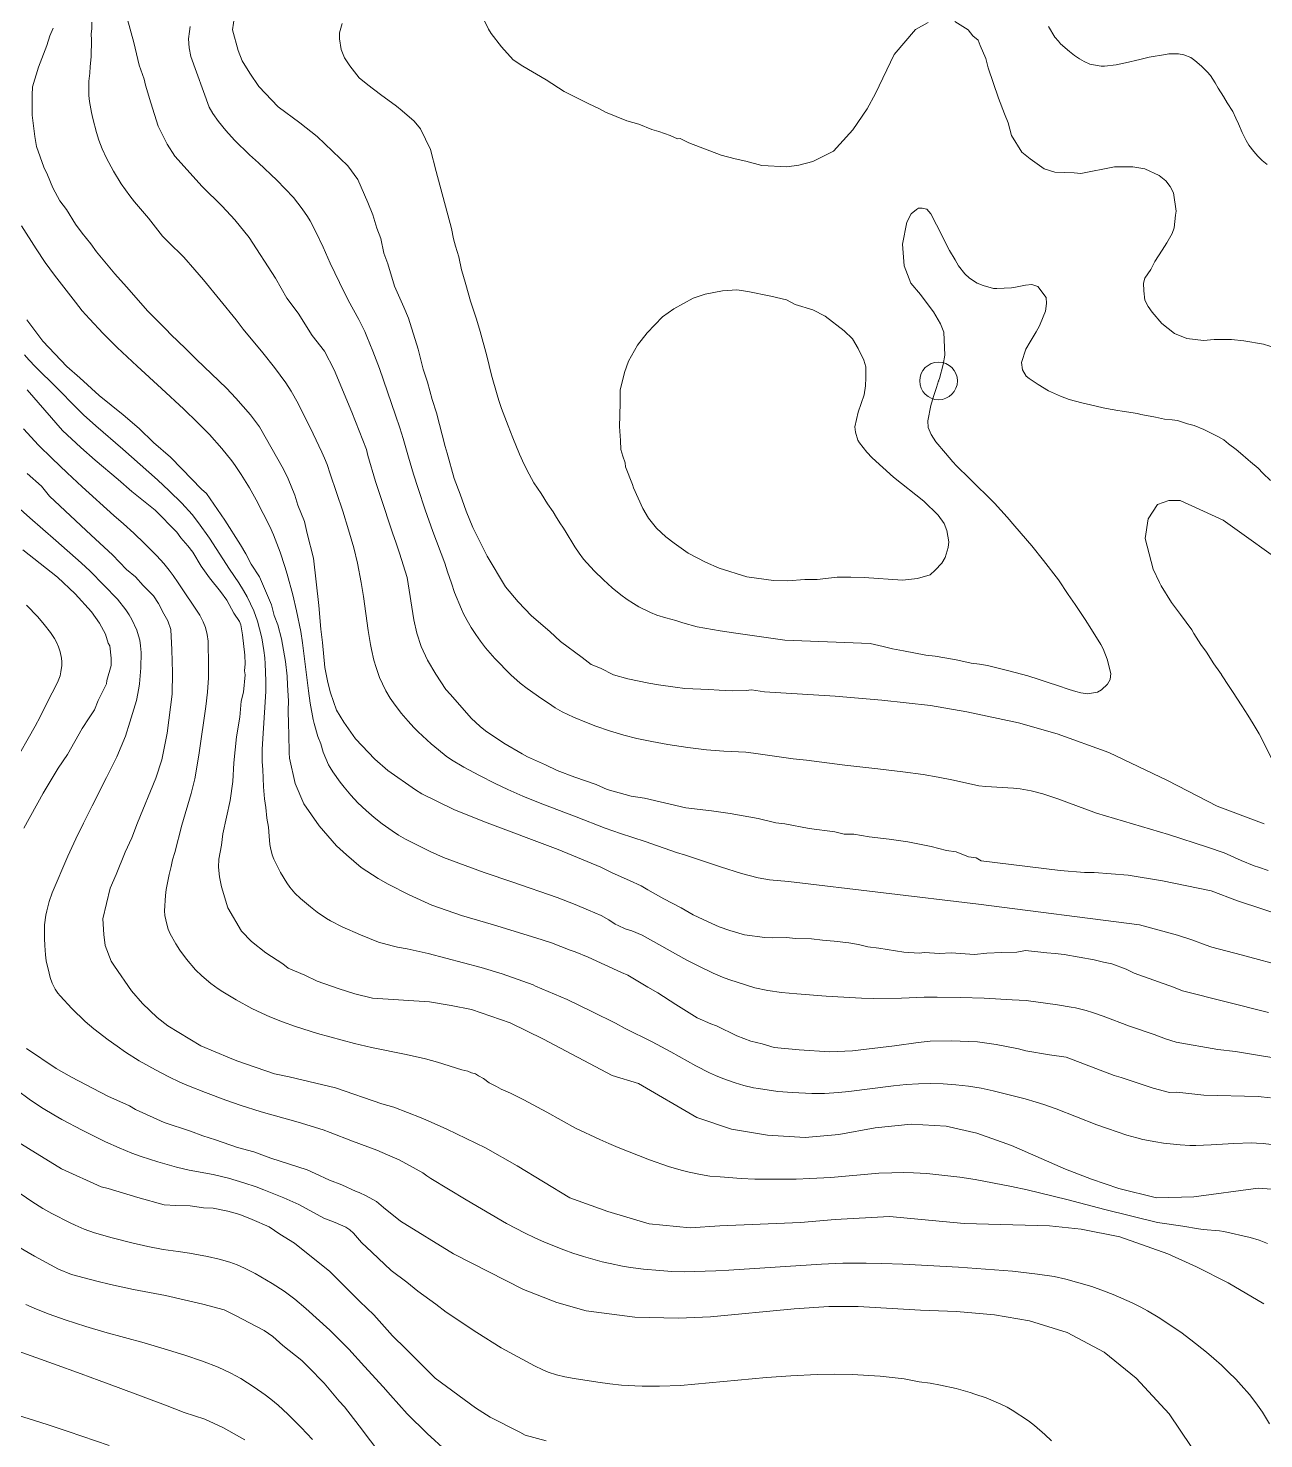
# Model space of a CAD drawing. Header units: metres. Extents: x 548946 to 557077, y 1838800 to 1845419.
# Drawn here: x 552560 to 553019, y 1842177 to 1842701 of the extents above; entities that cross this region are included whole.
import ezdxf

# ---------------------------------------------------------------- set-up
doc = ezdxf.new("R2010")
doc.units = ezdxf.units.M
doc.header["$LTSCALE"] = 28
doc.header["$PDMODE"] = 32
doc.header["$PDSIZE"] = 14
doc.layers.add('1', color=7, linetype='Continuous', lineweight=13)
doc.layers.add('2', color=7, linetype='Continuous', lineweight=13)

msp = doc.modelspace()

# ---------------------------------------------------------------- linework, layer by layer
at = {"layer": '1'}
for points in [[(552597.75, 1842638.5), (552594.59, 1842642.9), (552591.65, 1842647.63), (552589.1, 1842652.46), (552587.53, 1842655.96), (552586.29, 1842659.22), (552585.37, 1842662.03), (552583.99, 1842667.29), (552583.53, 1842669.49), (552582.84, 1842673.52), (552582.57, 1842675.81), (552582.49, 1842677.19), (552582.58, 1842681.15), (552582.95, 1842684.13), (552583.08, 1842686.59), (552583.42, 1842690.14), (552583.49, 1842696.4), (552583.44, 1842698.6), (552583.63, 1842700.61), (552583.64, 1842702.57), (552583.69, 1842702.96)], [(552596.95, 1842704.04), (552599.2, 1842695.41), (552601.18, 1842687), (552603.04, 1842681.87), (552603.55, 1842679.64), (552605.58, 1842673.02), (552608.34, 1842664.44), (552611.65, 1842657.7), (552614.45, 1842653.2), (552624.64, 1842641.91), (552632.08, 1842634.63), (552636.72, 1842629.57), (552642.04, 1842623.07), (552651.9, 1842607.93), (552656.05, 1842600.53), (552660.25, 1842594.92), (552665.52, 1842586.63), (552670, 1842580.79), (552673.59, 1842573.83), (552680.22, 1842558.07), (552685.62, 1842544.21), (552686.13, 1842541.98), (552689, 1842532.4), (552690.92, 1842526.77), (552695.26, 1842513.29), (552696.72, 1842509.4), (552697.9, 1842505.72), (552700.72, 1842496.64), (552703.28, 1842480.93), (552704.36, 1842475.97), (552705.93, 1842471.07), (552708.29, 1842466), (552711.43, 1842460.77), (552715.13, 1842455.1), (552716.86, 1842453.26), (552724.48, 1842444.48), (552727.89, 1842441.31), (552729.84, 1842439.76), (552736.72, 1842435.21)], [(552676.58, 1842702.53), (552675.58, 1842699.02), (552675.63, 1842696.83), (552676.28, 1842692.91), (552677.54, 1842689.76), (552679.48, 1842686.79), (552682.97, 1842682.4), (552686.18, 1842679.68), (552690.88, 1842676.12), (552696.76, 1842671.81), (552698.95, 1842670.06), (552703.39, 1842666.18), (552705.7, 1842663.45), (552709.38, 1842655.69), (552711.51, 1842647.55), (552717.23, 1842626.35), (552717.96, 1842622.54), (552718.67, 1842619.83), (552719.93, 1842615.78), (552720.98, 1842611.01), (552721.47, 1842609.37), (552722.51, 1842605.5), (552724.3, 1842599.42), (552726.47, 1842592.68), (552727.89, 1842588.15), (552730.33, 1842579.05), (552732.14, 1842571.88), (552734.18, 1842564.53), (552734.82, 1842562.4), (552735.86, 1842559.43), (552738.29, 1842553.02), (552739.99, 1842548.63), (552742.49, 1842542.53), (552744.23, 1842538.63), (552746.04, 1842535.05), (552747.8, 1842531.86), (552750.55, 1842527.88), (552752.88, 1842524.06), (552755.02, 1842521.11), (552756.25, 1842519.05), (552757.73, 1842516.63), (552758.56, 1842515.43), (552759.42, 1842514.03), (552763.02, 1842508.08), (552764.63, 1842505.72), (552766.21, 1842503.56), (552770.16, 1842499.2), (552773.69, 1842495.79), (552776.95, 1842492.92), (552780.11, 1842490.32), (552782.46, 1842488.56), (552784.8, 1842487), (552786.84, 1842485.8), (552791.18, 1842483.65), (552793.52, 1842482.75), (552796.84, 1842481.71), (552800.6, 1842480.68), (552803.21, 1842479.82), (552808.47, 1842478.42), (552817.04, 1842476.88), (552821.99, 1842476.14), (552841.05, 1842473.41), (552872.68, 1842472.21), (552877.5, 1842471.06), (552880.98, 1842470.26), (552885.17, 1842469.44), (552893.43, 1842467.9), (552896.87, 1842467.49), (552903.29, 1842466.33), (552905.32, 1842465.96), (552910.23, 1842464.93), (552913.28, 1842464.48), (552916.32, 1842464.03), (552924.23, 1842462.04), (552931.33, 1842460.16), (552935.48, 1842458.84), (552938.9, 1842457.73), (552942.32, 1842456.63), (552946.68, 1842455.13), (552949.07, 1842454.31), (552951.02, 1842453.83), (552953.45, 1842453.51), (552957.17, 1842454.13), (552958.68, 1842454.91), (552960.93, 1842457.06), (552961.82, 1842458.86), (552962.07, 1842460.98), (552960.76, 1842466.32), (552959.22, 1842470.24), (552958.34, 1842471.83), (552954.9, 1842477.43), (552952.59, 1842481.05), (552948.85, 1842486.71), (552946.23, 1842490.4), (552942.62, 1842495.78), (552937.1, 1842503.03), (552932.8, 1842508.42)], [(552727.98, 1842706.44), (552730.96, 1842700.43), (552731.91, 1842698.76), (552735.78, 1842693.86), (552740.14, 1842689.03), (552743.72, 1842686.64), (552752.43, 1842681.54), (552759.02, 1842677.21), (552768.18, 1842672.67), (552772.2, 1842670.84), (552774.38, 1842669.57), (552782.37, 1842666.42), (552786.83, 1842665.15), (552791.63, 1842663.16), (552794.25, 1842662.44), (552798.5, 1842660.89), (552801.18, 1842659.68), (552802.18, 1842659.79), (552805.42, 1842658.13), (552817.37, 1842653.65), (552822.61, 1842652.22), (552826.52, 1842651.4), (552832.54, 1842649.8), (552841.75, 1842649.33), (552846.26, 1842649.84), (552851.44, 1842651.2), (552859.12, 1842655.13), (552865.08, 1842661.69)], [(552865.08, 1842661.69), (552866.34, 1842663.07), (552871.56, 1842670.78), (552874.72, 1842676.48), (552881.7, 1842691), (552889.53, 1842700.28), (552894.31, 1842702.86)], [(552904.18, 1842703.23), (552909.1, 1842700.23), (552910.89, 1842697.89), (552912.85, 1842696.34), (552913.58, 1842694.39), (552915.66, 1842689.55), (552916.56, 1842686.09), (552920.39, 1842674.84), (552922.58, 1842669), (552923.99, 1842665.6), (552925.28, 1842660.92), (552929.04, 1842654.74), (552932.11, 1842652.3), (552937.37, 1842648.58), (552941.33, 1842647.26), (552948.47, 1842647.06), (552951.03, 1842646.84), (552963.46, 1842649.28), (552970.32, 1842649.3), (552974.72, 1842648.54), (552980.08, 1842646.1), (552982.6, 1842644.1), (552984.11, 1842641.99), (552985.4, 1842639.6), (552986.43, 1842632.85), (552986.1, 1842631.29), (552985.61, 1842626.66), (552984.84, 1842624.54), (552982.95, 1842621.02), (552981.24, 1842618.29), (552978.41, 1842614.15), (552976.97, 1842611.19), (552974.8, 1842607.89), (552974.25, 1842606.05), (552974.32, 1842603.26), (552974.72, 1842599.75), (552976.01, 1842597.36), (552977.52, 1842595.25), (552981.05, 1842591.08), (552985.8, 1842587.3), (552990.32, 1842585.53), (552996.51, 1842584.72), (553000.52, 1842585.17), (553006.88, 1842585.14), (553011.51, 1842584.65), (553018.76, 1842583.45), (553023.51, 1842581.96)], [(552569.26, 1842700.77), (552568.06, 1842697.99), (552566.96, 1842694.31), (552563.81, 1842686.33), (552561.6, 1842678.96), (552561.44, 1842675.89), (552561.52, 1842668.53), (552562.44, 1842660.51), (552563.12, 1842656.77), (552565.77, 1842649.2), (552567.12, 1842646.31), (552569.2, 1842641.46), (552571.78, 1842636.67), (552574.18, 1842633.39), (552577.6, 1842627.94), (552580.01, 1842624.66), (552583.26, 1842620.71), (552585.39, 1842617.65), (552592.16, 1842609.53), (552596.53, 1842604.7), (552604.42, 1842595.69), (552611.3, 1842588.86), (552613.03, 1842587.02), (552618.46, 1842581.8), (552622.48, 1842577.69), (552633.62, 1842567.02), (552637.08, 1842563.35), (552642.62, 1842557.12), (552645.93, 1842552.67), (552654.85, 1842536.92), (552656.53, 1842533.31), (552659, 1842527.24), (552660.19, 1842523.56), (552662.66, 1842517.49), (552663.68, 1842513.03), (552665.99, 1842503.9), (552668, 1842486.34), (552668.76, 1842477.53), (552669.33, 1842472.52), (552670.14, 1842463.21), (552671.27, 1842457.75), (552672.24, 1842453.79), (552674.49, 1842447.45), (552677.29, 1842442.94), (552681.55, 1842436.82), (552688.76, 1842429.26), (552693.57, 1842424.98), (552703.8, 1842417.77), (552706.26, 1842416.27), (552718.1, 1842410.51), (552729.54, 1842405.98), (552756.9, 1842395.64), (552772.64, 1842389.06), (552776.94, 1842387.01), (552783.36, 1842384.19), (552787.66, 1842382.14), (552790.12, 1842380.64), (552796.1, 1842377.26), (552802.58, 1842373.94), (552806.93, 1842371.39), (552812.57, 1842368.73), (552816.59, 1842366.9), (552820.56, 1842365.58), (552826.08, 1842363.92), (552833.56, 1842363), (552836.62, 1842362.84), (552841.7, 1842362.91), (552845.04, 1842362.53), (552850.9, 1842362.44), (552855.02, 1842361.9), (552859.37, 1842361.63), (552864.78, 1842360.98), (552868.41, 1842360.38), (552871.81, 1842359.5), (552875.94, 1842358.96), (552885.26, 1842357.48), (552890.89, 1842357.11), (552892.9, 1842357.34), (552898.53, 1842356.97), (552902.82, 1842357.2), (552911.52, 1842356.68), (552916.04, 1842357.19), (552921.61, 1842357.32), (552927.19, 1842357.45), (552930.42, 1842358.08), (552938.39, 1842357.21), (552941.46, 1842357.05), (552944.81, 1842356.67), (552955.97, 1842354.65), (552959.37, 1842353.77), (552962.49, 1842353.11), (552967.8, 1842351.17), (552970.76, 1842349.73), (552985.33, 1842344.54), (552988.79, 1842343.16)], [(552724.52, 1842478.14), (552722.99, 1842480.74), (552721.57, 1842483.47), (552720.89, 1842484.95), (552718.39, 1842491.14), (552717.29, 1842494.6), (552715.74, 1842498.77), (552714.71, 1842501.98), (552710.31, 1842513.75), (552707.42, 1842521.9), (552704.79, 1842529.72), (552703.09, 1842535.05), (552701.22, 1842541.36), (552699.29, 1842548.3), (552698.08, 1842552.26), (552696.48, 1842557.06), (552690.43, 1842574.31), (552688.04, 1842580.73), (552685.81, 1842586.22), (552684.99, 1842588.04), (552682.76, 1842592.52), (552678.91, 1842599.74), (552675.62, 1842606.24), (552672.13, 1842613.44), (552669.52, 1842619.43), (552666.99, 1842624.84), (552664.71, 1842629.21), (552663.8, 1842630.79), (552661.75, 1842633.72), (552660.21, 1842635.77), (552658.49, 1842637.88), (552652.37, 1842644.35), (552645.49, 1842650.79), (552642.26, 1842653.7), (552636.6, 1842659.24), (552633.4, 1842662.73), (552630.69, 1842666.1), (552628.62, 1842669.05), (552627.22, 1842671.48), (552620.41, 1842690.21), (552619.83, 1842693.54), (552619.56, 1842696.8), (552619.94, 1842699.54), (552620.22, 1842701.47)], [(552938.92, 1842701.45), (552941.28, 1842697.43), (552942.64, 1842695.99), (552943.46, 1842694.98), (552946.77, 1842692.17), (552948.64, 1842690.68), (552950.48, 1842689.4), (552952.19, 1842688.4), (552954.3, 1842687.44), (552958.48, 1842686.62), (552959.77, 1842686.67), (552964.11, 1842687.17), (552967.52, 1842687.86), (552972.86, 1842689.17), (552976.36, 1842689.96), (552982.42, 1842691.06), (552983.69, 1842691.3), (552987.2, 1842691.2), (552989.23, 1842690.84), (552991.84, 1842689.84), (552993.36, 1842688.82), (552995.79, 1842686.7), (552997.84, 1842684.54), (552999.09, 1842683.19), (553000.9, 1842680.5), (553002.02, 1842678.53), (553003.98, 1842675.36), (553005.34, 1842673.02), (553007.41, 1842669.77), (553008.58, 1842667.41), (553009.53, 1842665.22), (553010.9, 1842661.99), (553012.33, 1842659.06), (553013.32, 1842657.37), (553015.19, 1842654.99), (553016.68, 1842653.27), (553018.38, 1842651.57), (553020.13, 1842650.17)], [(553027.96, 1842351.75), (553010.53, 1842356.53), (552999.66, 1842359.32), (552997.09, 1842360.21), (552992.56, 1842361.97), (552986.93, 1842363.82), (552972.82, 1842367.7), (552913, 1842375.36), (552842.4, 1842383.71), (552835.29, 1842384.39), (552831.1, 1842385.12), (552824.97, 1842386.73), (552817.11, 1842389.17), (552811.15, 1842391.24), (552808.2, 1842392.15), (552804.14, 1842393.55), (552800.76, 1842394.58), (552789.16, 1842398.67), (552780.03, 1842401.56), (552774.29, 1842403.54), (552763.48, 1842407.79), (552750.18, 1842412.83), (552743.71, 1842415.51), (552738.21, 1842417.93), (552733.43, 1842420.2), (552727.57, 1842423.12), (552721.79, 1842426.19), (552717.21, 1842428.98), (552715.26, 1842430.37), (552712.41, 1842432.62), (552709.64, 1842434.93), (552704.87, 1842439.34), (552703.18, 1842441), (552701.1, 1842443.28), (552698.53, 1842446.29), (552695.68, 1842450.14), (552694.49, 1842451.9), (552692.89, 1842454.63), (552691.55, 1842457.21), (552690.55, 1842459.52), (552689.2, 1842463.27), (552688.42, 1842465.98), (552687.48, 1842469.98), (552687.14, 1842471.8), (552686.3, 1842477.07), (552684.55, 1842489.67), (552683.7, 1842494.87), (552682.27, 1842502.04), (552680.94, 1842507.7), (552679.01, 1842514.43), (552676.92, 1842521.29), (552672.22, 1842535.25), (552671.01, 1842538.67), (552670.07, 1842541.02), (552669.08, 1842543.32), (552665.91, 1842550.02), (552660.26, 1842561.32), (552657.73, 1842565.87), (552655.71, 1842569.02), (552651.49, 1842574.76), (552647.14, 1842580.23), (552639.88, 1842588.98), (552637.21, 1842592.44), (552625.12, 1842607.29), (552621.9, 1842611.06), (552617.81, 1842615.66), (552611.96, 1842621.35), (552609.91, 1842623.52), (552604.65, 1842630.23), (552599.48, 1842636.31), (552597.75, 1842638.5)], [(552898.13, 1842569.72), (552898.43, 1842570.65), (552899.84, 1842575.8), (552900.44, 1842579.26), (552900.06, 1842587.8), (552898.8, 1842590.95), (552896.29, 1842595.45), (552892.42, 1842600.5), (552891.37, 1842601.87), (552887.89, 1842606.07), (552885.39, 1842612.5), (552884.7, 1842620.55), (552886.35, 1842628.73), (552888.01, 1842631.87), (552889.94, 1842633.37), (552890.62, 1842633.92), (552892, 1842633.92), (552893.79, 1842633.51), (552895.31, 1842631.87), (552897.38, 1842627.78), (552902.17, 1842618.18), (552904.26, 1842614.73), (552905.52, 1842612.48), (552907.85, 1842609.55), (552909.63, 1842607.96), (552912.44, 1842606.08), (552914.74, 1842605.15), (552918.55, 1842604.09), (552919.76, 1842604.03), (552925.21, 1842604.35), (552926.68, 1842604.62), (552930.48, 1842605.35), (552932.76, 1842605.51), (552935.04, 1842604.78), (552938.1, 1842600.74), (552938.26, 1842598.46), (552937.79, 1842595.61), (552937.03, 1842593.53), (552935.61, 1842590.17), (552934.37, 1842587.94), (552932.2, 1842584.29), (552930.52, 1842581.51), (552928.98, 1842576.64), (552929.3, 1842573.88), (552930.66, 1842571.55), (552931.76, 1842570.67), (552935.12, 1842568.36), (552938.98, 1842566.01), (552943.39, 1842564.12), (552946.63, 1842562.8), (552951.36, 1842561.54), (552954.54, 1842560.81), (552959.25, 1842559.75), (552960.48, 1842559.49), (552964.75, 1842558.78), (552966.29, 1842558.46), (552972.07, 1842557.62), (552973.21, 1842557.26), (552976.67, 1842556.65), (552978.71, 1842556.29), (552980.97, 1842555.75), (552982.08, 1842555.58), (552984.91, 1842555.3), (552986.84, 1842555.02), (552990.56, 1842553.85), (552993.04, 1842553.14), (552996.7, 1842551.66), (552998.92, 1842550.62), (553002.1, 1842548.99), (553004.03, 1842547.81), (553005.78, 1842546.41), (553008.72, 1842544.26), (553010.28, 1842542.84), (553013.16, 1842540.37), (553014.04, 1842539.68), (553016.81, 1842537.3), (553018.61, 1842535.51), (553021.42, 1842532.74)], [(552780.14, 1842544.25), (552780.01, 1842547.54), (552779.66, 1842552.83), (552779.7, 1842556.9), (552779.91, 1842561.76), (552779.9, 1842566.33), (552781.44, 1842572.86), (552782.98, 1842577.1), (552786.36, 1842583.08), (552789.92, 1842587.55), (552795.59, 1842593.53), (552799.81, 1842596.56), (552806.99, 1842600.43), (552811.39, 1842601.95), (552817.86, 1842603.2), (552823.15, 1842603.55), (552827.28, 1842603), (552835.87, 1842601.19), (552841.62, 1842599.82), (552844.86, 1842598.15), (552851.44, 1842596.11), (552856.02, 1842593.84), (552863.01, 1842588.29), (552866.14, 1842585.35), (552868.33, 1842581.78), (552870.35, 1842577.44), (552871.14, 1842574.99), (552871.1, 1842570.92), (552870.94, 1842567.85), (552870.56, 1842564.51), (552868.24, 1842558.14), (552867.09, 1842552.68), (552867.32, 1842550.67), (552868.16, 1842547.72), (552868.78, 1842546.77), (552871.47, 1842543.27), (552873.48, 1842541.21), (552881.42, 1842533.99), (552892.6, 1842525.11), (552898.03, 1842519.88), (552900.16, 1842516.82), (552901.22, 1842514.15), (552901.96, 1842509.92), (552901.69, 1842507.85), (552900.59, 1842504.17), (552899.31, 1842501.99), (552896.81, 1842499.42), (552894.98, 1842497.68), (552890.3, 1842496.38), (552884.78, 1842495.75), (552870.45, 1842496.65), (552865.6, 1842496.86), (552860.52, 1842496.79), (552853, 1842495.93), (552848.43, 1842495.91), (552842.13, 1842495.44), (552836.78, 1842495.59), (552826.96, 1842497.01), (552816.69, 1842500.16), (552811.61, 1842502.37), (552805.13, 1842505.69), (552799.88, 1842509.41), (552796.8, 1842511.86), (552793.39, 1842515.02), (552790.42, 1842518.75)], [(552780.32, 1842349.94), (552767.98, 1842355.65), (552763.18, 1842357.64), (552761.33, 1842358.19), (552754.41, 1842360.95), (552748.61, 1842362.83), (552732.81, 1842367.63), (552720.98, 1842371.1), (552709.87, 1842374.91), (552701.55, 1842378.79), (552693.73, 1842382.72), (552689.94, 1842384.83), (552683.62, 1842388.93), (552678.25, 1842393.65), (552674.56, 1842397.04), (552668.13, 1842404.44), (552662.36, 1842412.67), (552659.21, 1842420.19), (552657.12, 1842429.6), (552656.89, 1842431.61), (552656.86, 1842438.47), (552656.68, 1842442.26), (552656.61, 1842447.33), (552656.71, 1842450.9), (552656.3, 1842456.7), (552656.18, 1842459.99), (552655.55, 1842465.5), (552654.07, 1842473.97), (552652.72, 1842479.15), (552651.31, 1842482.55), (552650.35, 1842486.51), (552645.86, 1842496.92), (552642.77, 1842501.65), (552640.81, 1842505.49), (552638.9, 1842508.83), (552633.02, 1842518.06), (552626.29, 1842527.96), (552624.34, 1842529.52), (552617.12, 1842537.08), (552612.81, 1842541.41), (552606.61, 1842546.8), (552601.18, 1842552.02), (552595.25, 1842557.19), (552586.31, 1842564.3), (552579.21, 1842570.85), (552574.4, 1842575.13), (552565.45, 1842584.52), (552559.46, 1842592.48)], [(552781.75, 1842329.18), (552778.09, 1842331.11), (552769.64, 1842335.36), (552760.23, 1842339.97), (552748.44, 1842344.93), (552747.62, 1842345.32), (552735.99, 1842349.45), (552728.31, 1842351.85), (552708.58, 1842356.97), (552700.76, 1842358.69), (552697.21, 1842359.35), (552695.14, 1842359.87), (552690.12, 1842361.27), (552683.44, 1842363.9), (552676.58, 1842366.89), (552672.27, 1842369.1), (552670.78, 1842369.97), (552667.35, 1842372.41), (552664.84, 1842374.34), (552661.13, 1842377.43), (552659.08, 1842379.44), (552657.15, 1842381.7), (552656.11, 1842383.25), (552653.76, 1842387.13), (552651.7, 1842391.08), (552651.21, 1842392.06), (552650.65, 1842393.65), (552650.02, 1842396.24), (552649.78, 1842397.56), (552649.45, 1842400.58), (552649.23, 1842403.98), (552648.7, 1842407.28), (552648.29, 1842411.31), (552647.74, 1842414.5), (552647.37, 1842418.87), (552647.12, 1842425.41), (552646.93, 1842428.27), (552646.94, 1842432.88), (552648.22, 1842454.33), (552648.29, 1842458.28), (552648.03, 1842464.6), (552647.87, 1842466.8), (552647.55, 1842469.58), (552646.76, 1842474.26), (552645.97, 1842477.64), (552645.2, 1842480.47), (552643.78, 1842484.3), (552641.28, 1842489.51), (552639.98, 1842491.85), (552638.26, 1842494.69), (552634.82, 1842499.85), (552627.4, 1842511.35), (552623.31, 1842517.05), (552620.91, 1842520.13), (552617.04, 1842524.33), (552612.4, 1842528.92), (552608.04, 1842532.96), (552595.1, 1842544.38), (552585.15, 1842553), (552580.53, 1842557.19), (552577.93, 1842559.71), (552570.65, 1842567.19), (552562.71, 1842575.01), (552560.23, 1842577.59), (552558.6, 1842579.45)], [(552559.6, 1842566.37), (552572.75, 1842551.36), (552579.57, 1842545.03), (552584.94, 1842540.31), (552593.38, 1842533.14), (552598.47, 1842528.64), (552607.14, 1842521.76), (552615.19, 1842513.53), (552616.7, 1842511.42), (552619.33, 1842508.42), (552621.13, 1842506.08), (552624.27, 1842500.85), (552627.29, 1842496.62), (552631.43, 1842491.51), (552633.84, 1842488.22), (552636.42, 1842483.44), (552638.55, 1842480.38), (552638.94, 1842479.15), (552639.63, 1842475.42), (552640.49, 1842467.9), (552640.61, 1842464.61), (552640.39, 1842462.04), (552640.57, 1842460.54), (552640.03, 1842454.12), (552639.15, 1842450.72), (552638.56, 1842444.81), (552637.35, 1842437.56), (552636.44, 1842427.8), (552635.96, 1842420.88), (552634.98, 1842413.91), (552632.34, 1842401.41), (552631.8, 1842397.28), (552630.87, 1842392.09), (552630.71, 1842389.03), (552631.11, 1842385.52), (552631.79, 1842381.78), (552634.22, 1842373.93), (552639.26, 1842365.36), (552643.01, 1842361.47), (552648.32, 1842357.25), (552654.64, 1842353.14), (552656.59, 1842351.59), (552662.73, 1842348.99), (552667.31, 1842346.72), (552675.52, 1842343.84), (552681.32, 1842341.97), (552687.85, 1842340.43), (552709.1, 1842339.05), (552717.13, 1842337.68), (552724.66, 1842336.26), (552739.02, 1842331.28), (552751.38, 1842325.13), (552776.91, 1842311.72), (552786.72, 1842308.67), (552808.33, 1842296.05), (552821.24, 1842291.78), (552834.57, 1842289.51), (552848.53, 1842288.6), (552861.1, 1842289.74), (552874.55, 1842292.27), (552888, 1842293.63), (552900.91, 1842292.87), (552912.34, 1842290.25), (552925.28, 1842285.73), (552945.29, 1842276.94), (552954.91, 1842273.22), (552965.14, 1842269.69), (552979.13, 1842266.19), (552992.95, 1842266.56), (553016.81, 1842269.86), (553028.69, 1842268.98)], [(552932.8, 1842508.42), (552926.46, 1842515.78), (552923.59, 1842519.15), (552918.9, 1842524.3), (552909.57, 1842533.51), (552904.84, 1842538.16), (552903.37, 1842539.68), (552900.71, 1842542.87), (552897.13, 1842547.15), (552895.33, 1842549.84), (552894.33, 1842552.42), (552894.15, 1842554.89), (552895.29, 1842560.61), (552896.31, 1842563.92), (552897.33, 1842567.23), (552898.13, 1842569.72)], [(552612.33, 1842499.47), (552610.35, 1842501.88), (552607.78, 1842504.72), (552603.26, 1842509.3), (552599.29, 1842513.16), (552595.35, 1842516.7), (552591.78, 1842519.78), (552580, 1842530.37), (552574.43, 1842535.55), (552568.88, 1842540.88), (552563.89, 1842545.82), (552558.22, 1842551.97)], [(552790.42, 1842518.75), (552788.24, 1842522.31), (552784.81, 1842530.05), (552784.42, 1842531.27), (552781.89, 1842537.84), (552781.71, 1842539.35), (552780.92, 1842541.8), (552780.14, 1842544.25)], [(552570.01, 1842343.72), (552568.97, 1842345.95), (552568.21, 1842348.09), (552567.76, 1842349.67), (552566.73, 1842354.33), (552566.42, 1842356.53), (552566.14, 1842359.95), (552566.03, 1842362.56), (552566.03, 1842365.15), (552566.1, 1842367.63), (552566.59, 1842371.26), (552566.88, 1842372.82), (552567.79, 1842376.33), (552568.89, 1842379.59), (552574.75, 1842393.16), (552577.67, 1842399.57), (552580.5, 1842405.48), (552583.72, 1842411.92), (552589.13, 1842422.39), (552592.87, 1842430.07), (552596.11, 1842437.81), (552597.78, 1842442.97), (552600.22, 1842451.03), (552601.15, 1842455.53), (552601.41, 1842457.23), (552601.9, 1842463.14), (552601.96, 1842468.8), (552601.73, 1842471.35), (552601.42, 1842473.4), (552600.64, 1842476.21), (552600.3, 1842477.17), (552598.45, 1842481.15), (552597.51, 1842482.83), (552596.3, 1842484.69), (552593.19, 1842488.59), (552588.15, 1842493.91), (552583, 1842499.07), (552579.68, 1842502.16), (552570.33, 1842510.46), (552560.59, 1842518.89), (552550.03, 1842528.4)], [(552558.01, 1842506.99), (552570.87, 1842496.77), (552577.41, 1842490.66), (552583.51, 1842483.99), (552586.53, 1842479.76), (552588.78, 1842475.7), (552589.68, 1842472.25), (552590.3, 1842471.3), (552590.81, 1842466.78), (552590.88, 1842464), (552589.22, 1842458.47), (552589.12, 1842457.19), (552586.01, 1842450.99), (552584.63, 1842447.53), (552582.69, 1842444.51), (552580.08, 1842440.66), (552574.59, 1842430.88), (552571.1, 1842425.91), (552565.55, 1842416.63), (552558.4, 1842403.62)], [(553020.36, 1842249.24), (553017.25, 1842250.54), (553013.88, 1842251.46), (553004.12, 1842253.72), (553002.5, 1842253.96), (552996.37, 1842254.46), (552994.7, 1842254.67), (552988.84, 1842255.72), (552981.13, 1842256.79), (552979.48, 1842257.1), (552959.83, 1842261.85), (552945.74, 1842265.57), (552930.98, 1842269.23), (552925.2, 1842270.42), (552911.69, 1842273.02), (552906.07, 1842273.89), (552897.14, 1842274.96), (552893.76, 1842275.29), (552888.88, 1842275.57), (552884.95, 1842275.63), (552880.83, 1842275.57), (552875.94, 1842275.34), (552858.15, 1842273.83), (552850.32, 1842273.37), (552845.22, 1842273.21), (552829.87, 1842273.18), (552824.82, 1842273.44), (552816.99, 1842273.98), (552813.23, 1842274.32), (552809.73, 1842274.88), (552805.47, 1842275.81), (552802.56, 1842276.54), (552797.87, 1842277.87), (552790.83, 1842280.31), (552779.11, 1842284.94), (552775.62, 1842286.38), (552772.38, 1842287.85), (552763.32, 1842292.14), (552752.62, 1842298.06), (552744.07, 1842302.61), (552739.12, 1842305.09), (552735.7, 1842306.58), (552733.94, 1842307.59), (552731.25, 1842308.97), (552729.14, 1842310.51), (552727.3, 1842311.52), (552726.14, 1842312.31), (552724.72, 1842312.72), (552723.33, 1842313.24), (552721.03, 1842313.84), (552712.04, 1842316.65), (552707.57, 1842317.91), (552700.39, 1842319.52), (552687.53, 1842322.12), (552681.16, 1842323.6), (552667.41, 1842327.33), (552659.32, 1842329.85), (552654.51, 1842331.62), (552649.72, 1842333.49), (552646.73, 1842334.82), (552643.05, 1842336.58), (552637.22, 1842339.79), (552632.35, 1842342.73), (552630.53, 1842343.94), (552627.85, 1842345.89), (552624.49, 1842348.71), (552622.16, 1842351), (552618.84, 1842354.93), (552616.27, 1842358.29), (552614.85, 1842360.61), (552612.8, 1842364.34), (552612, 1842366.1), (552611.47, 1842367.96), (552610.81, 1842371.18), (552610.63, 1842372.89), (552610.97, 1842378.53), (552611.27, 1842380.74), (552612.34, 1842386.31), (552613.16, 1842389.37), (552613.65, 1842391.76), (552614.46, 1842394.52), (552617.09, 1842404.7), (552620.52, 1842416.47), (552621.18, 1842418.97), (552621.88, 1842421.91), (552622.44, 1842424.72), (552623.52, 1842431.61), (552625.95, 1842448.72), (552626.56, 1842454.13), (552626.94, 1842459.43), (552627.02, 1842463.9), (552626.83, 1842473.01), (552626.53, 1842475.54), (552625.89, 1842478.15), (552625, 1842480.28), (552623.71, 1842482.7), (552615.77, 1842494.78), (552613.88, 1842497.48), (552612.33, 1842499.47)], [(552554.28, 1842426.84), (552562.63, 1842441.51), (552564.43, 1842444.91), (552568.31, 1842452.75), (552569.55, 1842454.97), (552571.2, 1842458.34), (552571.86, 1842460.18), (552572.17, 1842461.63), (552572.45, 1842463.95), (552572.5, 1842465.35), (552572.41, 1842466.76), (552571.93, 1842469.11), (552571.32, 1842470.95), (552570.64, 1842472.45), (552569.75, 1842474.01), (552568.28, 1842476.24), (552565.99, 1842479.26), (552563.58, 1842482.12), (552559.43, 1842486.45)], [(553020.5, 1842387.85), (553016.9, 1842389.06), (553015.3, 1842389.62), (553010.46, 1842391.57), (553004.19, 1842394.44), (552997.99, 1842396.57), (552983.58, 1842401.17), (552956.76, 1842409.13), (552942.43, 1842414.51), (552936.86, 1842416.27), (552932.5, 1842417.42), (552929.8, 1842417.99), (552928.39, 1842418.21), (552926.02, 1842418.44), (552915.72, 1842419.01), (552913.11, 1842419.27), (552903.64, 1842421.37), (552898.02, 1842422.49), (552892.36, 1842423.47), (552884.82, 1842424.55), (552875.63, 1842425.65), (552863.35, 1842426.98), (552849.06, 1842428.83), (552844.08, 1842429.37), (552829.42, 1842431.49), (552826.52, 1842431.79), (552818.39, 1842432.2), (552811.96, 1842432.73), (552804.97, 1842433.51), (552797.59, 1842434.67), (552791.6, 1842435.76), (552786.08, 1842436.87), (552781.18, 1842438.16), (552775.96, 1842439.72), (552770.83, 1842441.44), (552767.32, 1842442.77), (552762.51, 1842444.84), (552758.39, 1842446.84), (552755.76, 1842448.33), (552753.22, 1842449.96), (552750.72, 1842451.62), (552745.3, 1842455.43), (552742.73, 1842457.42), (552739.3, 1842460.57), (552733.37, 1842466.62), (552729.87, 1842470.58), (552728.01, 1842472.99), (552726.23, 1842475.51), (552724.52, 1842478.14)], [(552736.72, 1842435.21), (552743.53, 1842431.16), (552745.43, 1842430.11), (552752.13, 1842427.06), (552756.43, 1842425.01), (552763.07, 1842422.47), (552771, 1842419.82), (552775.02, 1842417.99), (552783.95, 1842415.46), (552788.86, 1842414.75), (552804.26, 1842411.17), (552813.8, 1842409.98), (552820.77, 1842409), (552831.15, 1842407.14), (552837.67, 1842405.6), (552841.02, 1842405.22), (552850.12, 1842403.46), (552859.65, 1842402.27), (552863.06, 1842401.39), (552866.63, 1842401.29), (552872.32, 1842400.41), (552879.79, 1842399.49), (552886.76, 1842398.51), (552895.35, 1842396.7), (552901.1, 1842395.32), (552904.73, 1842394.72), (552909.25, 1842392.95), (552912.09, 1842392.52), (552913.99, 1842391.46), (552943.29, 1842387.9), (552952.32, 1842387.15), (552955.96, 1842387.04), (552968.5, 1842386.1), (552981.3, 1842384.02), (552999.33, 1842380.33), (553009.19, 1842376.63), (553028.02, 1842370.43)], [(553021.45, 1842303.35), (553016.82, 1842303.83), (552996.69, 1842304.32), (552986.65, 1842305.46), (552983.86, 1842305.4), (552977.83, 1842306.99), (552965.94, 1842310.97), (552963.32, 1842311.68), (552945.51, 1842318.54), (552939.32, 1842319.36), (552930.51, 1842320.89), (552927.88, 1842321.6), (552919.57, 1842323.19), (552912.6, 1842324.17), (552902.9, 1842324.59), (552895.03, 1842324.45), (552890.52, 1842323.93), (552881.77, 1842322.68), (552866.22, 1842320.9), (552857.64, 1842320.43), (552846.37, 1842321.17), (552837.11, 1842322.14), (552832.65, 1842323.41), (552828.46, 1842324.45), (552823.16, 1842326.39), (552815.62, 1842330.1), (552813.5, 1842330.87), (552808.42, 1842333.09), (552800.49, 1842338.02), (552793.89, 1842342.35), (552790.09, 1842344.46), (552782.72, 1842348.95), (552780.32, 1842349.94)], [(553021.09, 1842182.29), (553018.41, 1842186.61), (553016.03, 1842190.01), (553013.59, 1842193.12), (553010.53, 1842196.65), (553008.5, 1842198.84), (553005.86, 1842201.52), (553003.17, 1842204.07), (553000.42, 1842206.51), (552997.6, 1842208.84), (552991.77, 1842213.51), (552988.15, 1842216.27), (552979.64, 1842221.91), (552975.77, 1842224.25), (552973.28, 1842225.59), (552969.99, 1842227.19), (552962.93, 1842230.26), (552959.41, 1842231.68), (552955.11, 1842233.23), (552945.37, 1842236.06), (552941.03, 1842237.04), (552934.82, 1842237.93), (552925.63, 1842239), (552905.5, 1842240.41), (552884.84, 1842241.59), (552877.08, 1842241.89), (552871.19, 1842241.99), (552862.6, 1842241.94), (552854.66, 1842241.64), (552820.21, 1842239.39), (552815.44, 1842239.15), (552803.69, 1842238.78), (552799.1, 1842238.89), (552794.57, 1842239.18), (552788.52, 1842239.75), (552783.77, 1842240.39), (552780.73, 1842240.9), (552776.1, 1842241.83), (552773.21, 1842242.5), (552766.29, 1842244.4), (552762.26, 1842245.69), (552758.9, 1842246.87), (552751.76, 1842249.73), (552748.24, 1842251.31), (552744.63, 1842253.05), (552737.71, 1842256.67), (552722.72, 1842265.44), (552709.57, 1842273.41), (552708.07, 1842274.38), (552706.57, 1842275.48), (552697.83, 1842280.36), (552693.5, 1842282.26), (552689.51, 1842283.88), (552680.52, 1842287.27), (552672.21, 1842290.54), (552669.58, 1842291.49), (552660.29, 1842294.32), (552646.53, 1842298.22), (552638.8, 1842300.65), (552633.43, 1842302.47), (552625.81, 1842305.33), (552619.54, 1842307.82), (552616.38, 1842309.18), (552612.27, 1842311.17), (552607.32, 1842313.74), (552601.28, 1842317.09), (552596.13, 1842320.35), (552593.03, 1842322.63), (552589.69, 1842324.93), (552584.33, 1842329.07), (552581.15, 1842331.78), (552576.23, 1842336.52), (552571.83, 1842341.22), (552571.01, 1842342.26), (552570.01, 1842343.72)], [(552988.79, 1842343.16), (553020.71, 1842335.12)], [(553024.85, 1842285.68), (553018.64, 1842286.45), (553016.17, 1842286.6), (553014.33, 1842286.62), (553007.78, 1842286.43), (552999.32, 1842285.88), (552993.65, 1842285.7), (552991.44, 1842285.73), (552987.87, 1842285.98), (552981.73, 1842286.56), (552978.8, 1842287.01), (552974.03, 1842287.95), (552971.74, 1842288.48), (552968.07, 1842289.55), (552960.87, 1842291.95), (552956.9, 1842293.39), (552941.76, 1842299.35), (552937.19, 1842300.96), (552934.43, 1842301.83), (552930.32, 1842302.98), (552918.41, 1842305.96), (552913.96, 1842306.92), (552909.29, 1842307.72), (552904.53, 1842308.27), (552899.82, 1842308.61), (552895.2, 1842308.73), (552890.68, 1842308.61), (552886.1, 1842308.29), (552881.36, 1842307.83), (552864.78, 1842305.76), (552860.93, 1842305.37), (552855.81, 1842305.05), (552851.01, 1842304.99), (552843.86, 1842305.31), (552838.41, 1842305.78), (552831.26, 1842306.8), (552829.37, 1842307.16), (552825.81, 1842308.02), (552822.55, 1842308.99), (552818.05, 1842310.56), (552815.25, 1842311.66), (552813.03, 1842312.7), (552807.92, 1842315.3), (552798.72, 1842320.43), (552791.77, 1842324.19), (552781.75, 1842329.18)], [(552559.4, 1842321.66), (552570.41, 1842314.28), (552576.1, 1842311.12), (552589.62, 1842304.03), (552597.66, 1842300.38), (552599.84, 1842299.1), (552610.56, 1842294.23), (552620.33, 1842291.03), (552624.85, 1842289.26), (552629.59, 1842287.77), (552637.8, 1842284.9), (552643.83, 1842283.3), (552650.19, 1842280.98), (552663.64, 1842276.68), (552666.6, 1842275.24), (552671.96, 1842272.8), (552676.48, 1842271.03), (552681.84, 1842268.6), (552682.9, 1842268.21), (552685.58, 1842266.99), (552689.38, 1842264.89), (552692.03, 1842262.58), (552698.31, 1842257.61), (552717.97, 1842245.47), (552743.93, 1842232.16), (552756.38, 1842227.33), (552767.21, 1842224.25), (552785.35, 1842221.87), (552801.59, 1842221.47)], [(552615.08, 1842277.64), (552608.1, 1842279.57), (552601.91, 1842281.62), (552598.54, 1842282.85), (552593.74, 1842284.76), (552588.71, 1842287.04), (552580.01, 1842291.35), (552572.56, 1842295.36), (552569.51, 1842297.08), (552565.52, 1842299.48), (552560.87, 1842302.49), (552555.52, 1842306.44)], [(552752.41, 1842175.95), (552744.54, 1842178.1), (552742.64, 1842179.15), (552731.59, 1842184.75), (552726.11, 1842188.19), (552711.13, 1842199.18), (552700.22, 1842210.13), (552695.36, 1842214.9), (552688.36, 1842222.74), (552683.22, 1842227.74), (552672.03, 1842238.91), (552658.89, 1842249.35), (552653.42, 1842252.79), (552649.56, 1842255.4), (552643.14, 1842258.22), (552638.62, 1842259.99), (552634.15, 1842261.26), (552628.69, 1842262.41), (552625.12, 1842262.51), (552620.21, 1842263.22), (552614.85, 1842263.37), (552610.51, 1842263.63), (552600.79, 1842266.33), (552589.74, 1842269.64), (552587.12, 1842270.36), (552572.38, 1842277.06), (552560.09, 1842284.54), (552554.33, 1842288.2)], [(552481.01, 1842281.54), (552483.7, 1842275.75), (552488.07, 1842268.63), (552490.93, 1842263.62), (552494.01, 1842258.89), (552497.77, 1842252.71), (552501.3, 1842248.54), (552504.32, 1842244.32), (552510.14, 1842237.87), (552518.64, 1842230.2), (552531.33, 1842221.49), (552537.08, 1842217.83), (552541.66, 1842215.56), (552554.5, 1842209.91), (552569.35, 1842204.5), (552579.68, 1842200.85), (552586.32, 1842198.31), (552593.47, 1842195.82), (552611, 1842189.19), (552617.92, 1842186.43), (552625.56, 1842184), (552632.54, 1842180.73), (552640.42, 1842176.3)], [(552940.1, 1842176), (552937.64, 1842178.29), (552933.79, 1842181.66), (552931.53, 1842183.41), (552925.49, 1842187.32), (552923.56, 1842188.46), (552921.21, 1842189.56), (552915.78, 1842191.9), (552911.57, 1842193.29), (552909.84, 1842193.95), (552904.64, 1842195.44), (552898.79, 1842196.66), (552895, 1842197.35), (552890.96, 1842197.92), (552885.31, 1842198.95), (552880.85, 1842199.53), (552876.49, 1842199.92), (552866.07, 1842200.6), (552859.46, 1842200.78), (552853.03, 1842200.63), (552843.29, 1842200.14), (552834.26, 1842199.46), (552802.34, 1842196.53), (552794.52, 1842196.23), (552788, 1842196.26), (552785.29, 1842196.34), (552780.43, 1842196.66), (552776.08, 1842197.08), (552771.64, 1842197.69), (552762.77, 1842199.11), (552759.34, 1842199.76), (552756.21, 1842200.48), (552753.09, 1842201.48), (552751.15, 1842202.28), (552748.09, 1842203.78), (552735.71, 1842210.5), (552726.59, 1842216.15), (552715.2, 1842223.78), (552711.37, 1842226.68), (552704.72, 1842231.53), (552700.58, 1842234.91), (552694.85, 1842239.25), (552687.69, 1842246.06), (552683.75, 1842249.69), (552680.88, 1842253.08), (552679.5, 1842254.3), (552677.95, 1842255.31), (552673.99, 1842257.12), (552669.87, 1842258.71), (552660.49, 1842263.7), (552654.98, 1842266.28), (552647.59, 1842269.24), (552644.66, 1842270.31), (552640.11, 1842271.85), (552634.37, 1842273.48), (552628.69, 1842274.86), (552619.74, 1842276.57), (552615.08, 1842277.64)], [(552691.31, 1842170.33), (552682.91, 1842181.57), (552677.54, 1842188.57), (552675.52, 1842190.63), (552669.92, 1842197.36), (552664.16, 1842203.3), (552661.59, 1842205.81), (552654.6, 1842211.36), (552650.91, 1842214.75), (552647.61, 1842216.91), (552642.2, 1842219.85), (552637.06, 1842222.56), (552632.76, 1842224.61), (552624.89, 1842226.76), (552611.05, 1842230), (552599.11, 1842232.19), (552590.52, 1842234.01), (552585.55, 1842235.22), (552576.12, 1842237.69), (552571.32, 1842239.69), (552562.38, 1842244.51), (552556.13, 1842248.11)], [(552559.19, 1842226.65), (552563.15, 1842224.87), (552567.74, 1842223.03), (552573.78, 1842220.94), (552581.43, 1842218.47), (552588.51, 1842216.32), (552603.11, 1842212.36), (552610.51, 1842210.14), (552618.2, 1842207.72)], [(553019.39, 1842109.01), (553013.19, 1842120.5), (553008.5, 1842130.08), (553002.25, 1842144.41), (552998.21, 1842159.77), (552991.98, 1842173.84), (552983.76, 1842186.01), (552971.54, 1842199.29), (552959.6, 1842208.84), (552945.95, 1842216.26), (552931.87, 1842220.53), (552918.94, 1842222.72), (552904.8, 1842224), (552891.41, 1842224.45), (552868.32, 1842225.9), (552857.32, 1842225.85), (552844.47, 1842224.94), (552813.45, 1842222.01), (552801.59, 1842221.47)], [(552618.2, 1842207.72), (552624.74, 1842205.56), (552630.62, 1842203.28), (552635.28, 1842201.13), (552639, 1842199.14), (552644, 1842195.9), (552647.99, 1842193.07), (552650.19, 1842191.39), (552652.85, 1842189.24), (552656.43, 1842185.9), (552661.39, 1842180.86), (552665.55, 1842176.42)], [(552590.03, 1842174.19), (552574.9, 1842179.42), (552567.05, 1842182.05), (552553.72, 1842186.27)]]:
    msp.add_lwpolyline(points, dxfattribs=at)
msp.add_point((552898.13, 1842569.72), dxfattribs=at)
at = {"layer": '2'}
msp.add_line((553003.2, 1842460.64), (553003.21, 1842460.63), dxfattribs=at)
for points in [[(552638.05, 1842692.54), (552635.91, 1842700.17), (552636.62, 1842705.08), (552637.94, 1842709.04), (552639.36, 1842711.38)], [(553019.02, 1842405.2), (553001.66, 1842411.8), (552983.12, 1842421.27), (552961.37, 1842431.68), (552942.2, 1842438.62), (552927.76, 1842442.71), (552908.65, 1842446.81), (552895.17, 1842449.19), (552877.09, 1842451.07), (552859.69, 1842452.63), (552833.53, 1842454.21), (552828.62, 1842454.92), (552826.62, 1842454.69), (552821.55, 1842454.62), (552816.69, 1842454.83), (552812.85, 1842455.15), (552803.92, 1842455.4), (552800.3, 1842456), (552794.11, 1842456.82), (552790.48, 1842457.42), (552782.67, 1842459.06), (552777.42, 1842460.5), (552772.56, 1842462.99), (552769.1, 1842464.37), (552765.75, 1842467.04), (552757.7, 1842472.98), (552753.73, 1842476.59), (552746.96, 1842482.42), (552742.04, 1842487.7), (552737.34, 1842493.26), (552730.44, 1842504.67), (552725.17, 1842515.24), (552722.69, 1842521.31), (552720.44, 1842527.66), (552718.25, 1842533.51), (552715.65, 1842542.87), (552714.87, 1842545.32), (552711.65, 1842557.91), (552710.07, 1842562.81), (552708.32, 1842569.21), (552706.74, 1842574.12), (552704.88, 1842581.53), (552701.27, 1842593.05), (552699.53, 1842597.17), (552696.1, 1842604.91), (552693.62, 1842613.27), (552692.16, 1842617.17), (552691.03, 1842622.63), (552689.56, 1842626.52), (552687.99, 1842631.43), (552686.19, 1842636.05), (552682.42, 1842644.51), (552678.78, 1842649.68), (552667.37, 1842660.57), (552660.94, 1842665.68), (552652.9, 1842671.62), (552645.68, 1842679.18), (552642.32, 1842684.13), (552639.52, 1842688.64), (552638.05, 1842692.54)], [(552873.89, 1842340.33), (552869.46, 1842340.47), (552856.4, 1842341.16), (552845.54, 1842341.97), (552839.85, 1842342.57), (552834.66, 1842343.28), (552829.9, 1842344.27), (552820.18, 1842347.32), (552817.88, 1842348.17), (552814.38, 1842349.66), (552808.64, 1842352.5), (552804.68, 1842354.59), (552788.06, 1842363.8), (552784.25, 1842365.4), (552781.71, 1842366.19), (552779.12, 1842367.38), (552778.08, 1842367.93), (552775.64, 1842369.55), (552772.77, 1842371.13), (552768.17, 1842373.15), (552763.12, 1842375.21), (552756.48, 1842377.78), (552740.03, 1842383.54), (552729.4, 1842387.14), (552719.94, 1842390.52), (552714.32, 1842392.73), (552709.36, 1842394.92), (552705.37, 1842396.84), (552700.17, 1842399.53), (552697.58, 1842401.01), (552695.16, 1842402.59), (552691.51, 1842405.21), (552688.51, 1842407.59), (552685.49, 1842410.17), (552682.5, 1842413.01), (552679.82, 1842415.88), (552677.4, 1842418.8), (552675.94, 1842420.66), (552673.21, 1842424.49), (552672.13, 1842426.17), (552671.6, 1842427.15), (552670.5, 1842429.49), (552669.6, 1842431.75), (552668.66, 1842434.85), (552667.63, 1842437.6), (552666.23, 1842442.41), (552665.88, 1842443.96), (552664.76, 1842450), (552664.08, 1842454.62), (552661.9, 1842472.4), (552661.21, 1842476.66), (552659.71, 1842484.37), (552658.26, 1842490.26), (552656.2, 1842497.92), (552655.35, 1842500.74), (552653.55, 1842506.1), (552651.06, 1842512.52), (552649.7, 1842515.59), (552647.32, 1842520.42), (552644.62, 1842525.59), (552642.17, 1842529.98), (552639.12, 1842535), (552636.91, 1842538.28), (552635.6, 1842540.08), (552631.95, 1842544.63), (552627.32, 1842549.79), (552622.93, 1842554.31), (552617.78, 1842559.21), (552609.52, 1842566.96), (552600.49, 1842575.16), (552593.01, 1842582.17), (552587.83, 1842587.35), (552582.72, 1842592.83), (552580.11, 1842595.82), (552577.54, 1842599.01), (552569.77, 1842609), (552566.37, 1842613.73), (552562.93, 1842618.77), (552557.49, 1842627.39)], [(552559.64, 1842535.33), (552565.01, 1842530.61), (552567.98, 1842526.88), (552583.36, 1842512.38), (552591.3, 1842505.16), (552596.5, 1842499.65), (552599.86, 1842496.99), (552602.77, 1842493.77), (552606.52, 1842489.87), (552608.36, 1842487.04), (552610.33, 1842483.2), (552611.9, 1842480.58), (552613.02, 1842477.41), (552613.38, 1842469.83), (552613.58, 1842461.46), (552613.49, 1842453.32), (552611.59, 1842438.88), (552609.67, 1842429), (552607.41, 1842422.14), (552600.66, 1842405.61), (552598.5, 1842400.03), (552596.07, 1842394.67), (552592.69, 1842386.4), (552590.48, 1842381.32), (552587.73, 1842369.83), (552588.14, 1842364.03), (552588.6, 1842360.02), (552590.79, 1842354.17), (552592.03, 1842352.28), (552598.41, 1842343.1), (552602.5, 1842338.49), (552607.92, 1842333.26), (552611.84, 1842330.15), (552624.13, 1842322.67), (552634.79, 1842318.3), (552637.47, 1842317.08), (552651.48, 1842312.33), (552656.95, 1842311.18), (552674.19, 1842307.05), (552691.38, 1842301.14)], [(553029.42, 1842499.73), (553003.85, 1842518.06), (552987.83, 1842525.31), (552983.63, 1842525.31), (552979.43, 1842523.78), (552975.99, 1842518.44), (552974.85, 1842511.19), (552977.89, 1842499.81), (552980.16, 1842494.79), (552980.8, 1842493.56), (552984.69, 1842487.42), (552987.99, 1842483.01), (552992.15, 1842477.2), (552992.9, 1842475.89), (552995.56, 1842471.8), (552997.59, 1842468.94), (553000.38, 1842464.57), (553002.63, 1842461.53), (553003.21, 1842460.63)], [(553003.24, 1842460.6), (553006.12, 1842456.24), (553007.33, 1842454.39), (553010.75, 1842448.99), (553013.03, 1842445.56), (553014.99, 1842442.39), (553017.22, 1842438.65), (553028.77, 1842415.77)], [(553031.51, 1842316.74), (553008.43, 1842320.65), (553001.89, 1842321.38), (552986.33, 1842324.04), (552982.42, 1842325.26), (552978.2, 1842326.87), (552969, 1842330.07), (552959.26, 1842333.74), (552955.34, 1842335.09), (552952.96, 1842335.82), (552949, 1842336.78), (552947.32, 1842337.13), (552942.35, 1842337.91), (552930.68, 1842339.5), (552925.49, 1842339.76), (552915.06, 1842340.44), (552906.3, 1842340.7), (552897.65, 1842340.8), (552892.77, 1842340.73), (552884.37, 1842340.38), (552873.89, 1842340.33)], [(552691.38, 1842301.14), (552695.85, 1842299.88), (552705.95, 1842295.95), (552709.69, 1842294.35), (552715.48, 1842291.73), (552729.8, 1842284.82), (552741.66, 1842278.14), (552761.13, 1842266.19), (552775.29, 1842261.16), (552790.7, 1842256.53), (552805.88, 1842255.11), (552816.94, 1842255.82), (552846.86, 1842257.07), (552859.68, 1842258.23), (552879.9, 1842259.31), (552907.65, 1842256.7), (552939.35, 1842255.82), (552951.15, 1842254.54), (552965.45, 1842251.72), (552983.25, 1842245.41), (552993.89, 1842240.63), (553005.69, 1842234.69), (553018.99, 1842226.84)], [(552626.56, 1842244.49), (552619.95, 1842245.69), (552615.77, 1842246.35), (552610.13, 1842247.09), (552604.41, 1842248.13), (552598.49, 1842249.49), (552591.21, 1842251.38), (552584.62, 1842253.28), (552580.85, 1842254.63), (552577.51, 1842256.03), (552575.59, 1842256.94), (552568.85, 1842260.36), (552565.42, 1842262.32), (552561.31, 1842264.84), (552555.08, 1842269.24)], [(552715.25, 1842172.26), (552708.15, 1842178.65), (552700.8, 1842185.99), (552694.57, 1842192.94), (552691.91, 1842196.03), (552684.94, 1842203.54), (552679.1, 1842209.97), (552675.81, 1842213.4), (552672.01, 1842217.04), (552663.15, 1842225.13), (552659.07, 1842228.56), (552655.03, 1842231.53), (552650.57, 1842234.41), (552644.31, 1842238.09), (552640.38, 1842240.14), (552637.66, 1842241.3), (552634.93, 1842242.33), (552630.98, 1842243.5), (552626.56, 1842244.49)]]:
    msp.add_lwpolyline(points, dxfattribs=at)

doc.saveas('drawing.dxf')
